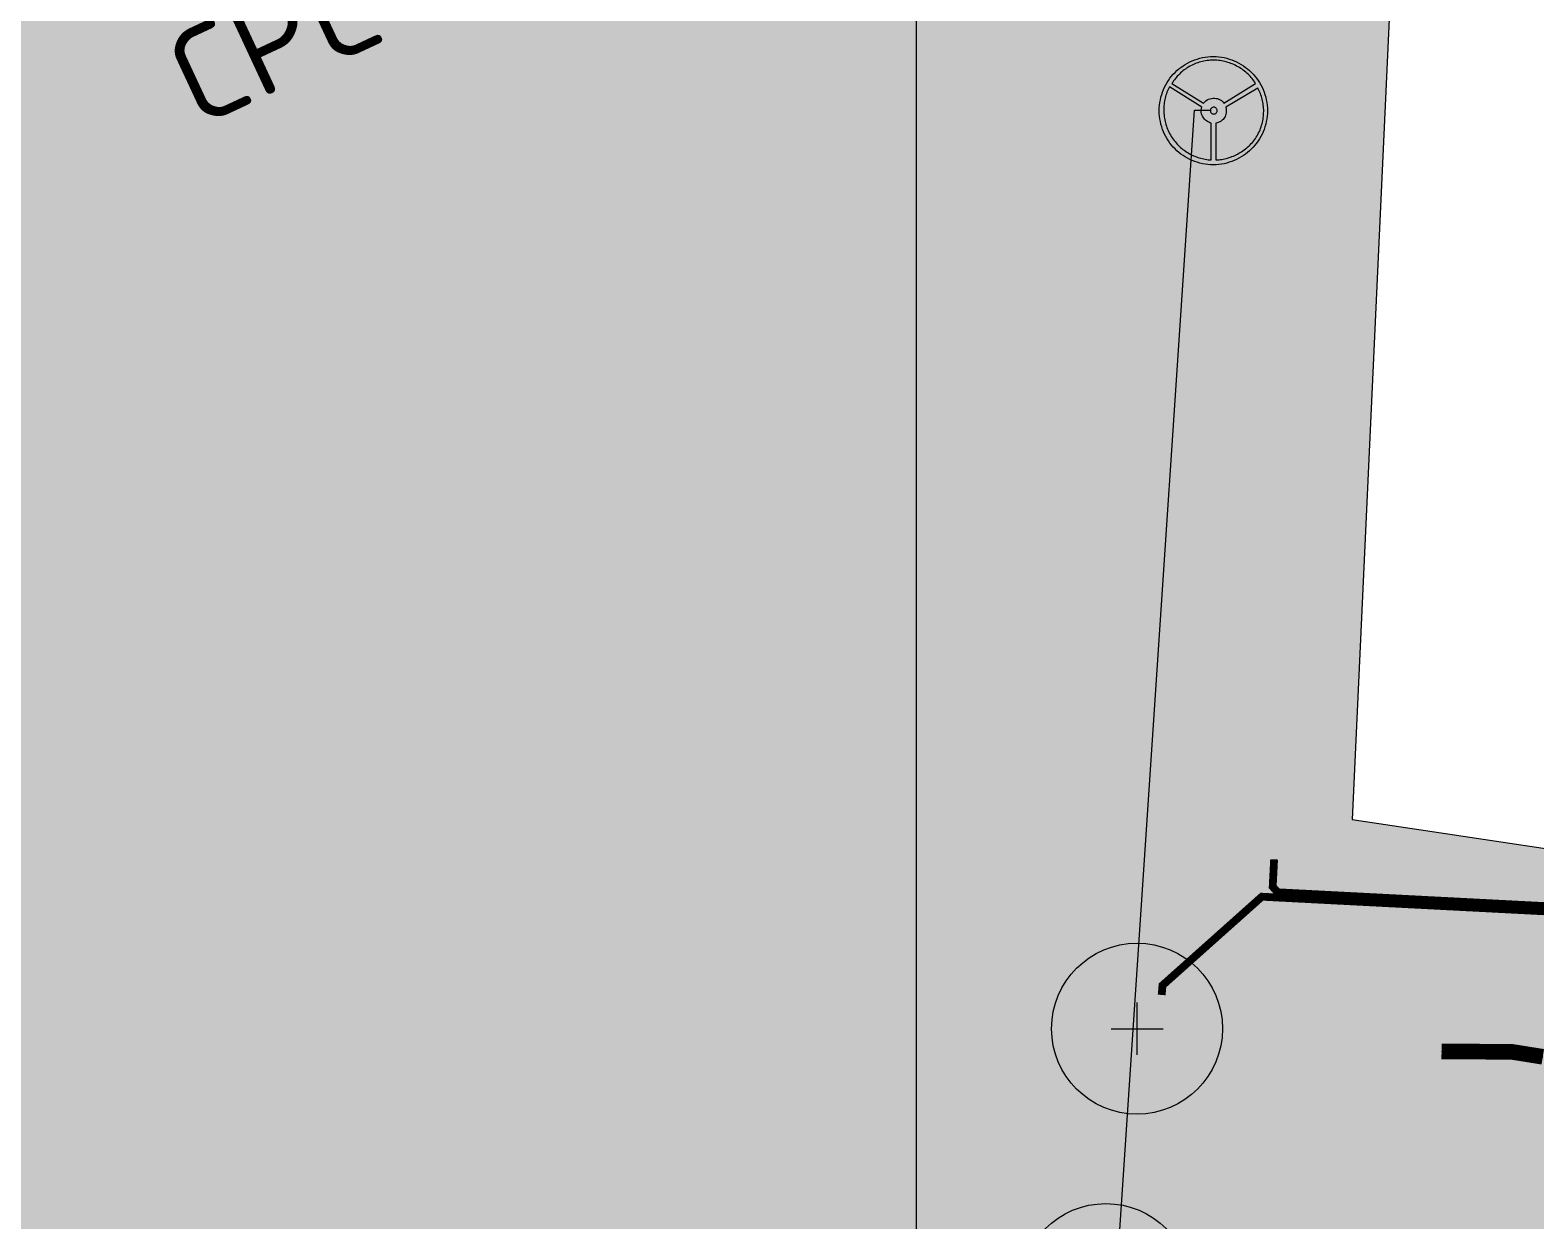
# Model space of a CAD drawing. Header units: millimetres. Extents: x 519 to 9564855, y -810 to 5021775.
# Drawn here: x 9530829.8 to 9531118.8, y 4995253.6 to 4995482.1 of the extents above; entities that cross this region are included whole.
import ezdxf

# ---------------------------------------------------------------- set-up
doc = ezdxf.new("R2010")
doc.units = ezdxf.units.MM
doc.header["$LTSCALE"] = 2
doc.header["$MEASUREMENT"] = 0
doc.header["$PDMODE"] = 2
doc.header["$PDSIZE"] = 5
doc.linetypes.add('ACAD_ISO02W100', pattern=[15, 12, -3])
doc.linetypes.add('DASHED', pattern=[0.75, 0.5, -0.25])
for name, color, linetype in [('COMPOUND', 3, 'Continuous'), ('FIBERGLASS', 212, 'Continuous'), ('GRID_PULKOVO', 7, 'Continuous'), ('OilColl&Flowlines', 3, 'Continuous'), ('PPLINE_WAT', 7, 'WTR_LINE'), ('Скважины на 2015 год', 7, 'Continuous')]:
    doc.layers.add(name, color=color, linetype=linetype)
doc.layers.add('Скв на 2025 допы от ХеКай', color=204, linetype='Continuous', lineweight=0)
doc.styles.add('92051501$0$STANDARD', font='simplex.shx')
doc.styles.add('Elect', font='isocpeur.ttf')
doc.linetypes.add('WTR_LINE', pattern='A,0.5,-0.2,["W",92051501$0$STANDARD,S=0.1,R=0,X=-0.1,Y=-0.05],-0.05', length=0.75)

msp = doc.modelspace()

# ---------------------------------------------------------------- hatches: boundary and pattern name
at = {"layer": 'Скважины на 2015 год', "linetype": 'ByBlock', "lineweight": 0, "ltscale": 5}
h = msp.add_hatch(color=5, dxfattribs=at)
h.paths.add_polyline_path([(9530805.61651, 4995508.68813), (9530819.182, 4995619.791), (9530904.52888, 4995614.95434), (9530911.12794, 4995698.22004), (9530982.589, 4995696.397), (9531100.72, 4995697.03), (9531083.73, 4995330.44), (9531124.26, 4995324.38), (9531120.63, 4995239.2), (9531076.56, 4995236.27), (9531057.11, 4995223.88), (9531026.3908, 4995177.59186), (9530724.97244, 4995197.21636), (9530742.875, 4995513.972)])
h.paths.add_polyline_path([(9530852.69888, 4995481.11432), (9530916.32169, 4995510.78212), (9530902.62885, 4995540.14649), (9530839.00605, 4995510.47869)], flags=24)

# ---------------------------------------------------------------- linework, layer by layer
at = {"layer": 'FIBERGLASS', "linetype": 'Continuous', "lineweight": 0}
msp.add_line((9531100.87978, 4995285.94133, 6.9648), (9531114.43497, 4995285.84422, 6.9648), dxfattribs=at)
at = {"layer": 'FIBERGLASS', "linetype": 'DASHED', "lineweight": 0, "ltscale": 0.07, "const_width": 3, "elevation": 6.9648}
msp.add_lwpolyline([(9531100.87978, 4995285.94133), (9531114.43497, 4995285.84422), (9531120.32958, 4995284.90177)], dxfattribs=at)
at = {"layer": 'FIBERGLASS', "linetype": 'Continuous', "lineweight": 0}
msp.add_lwpolyline([(9531114.43497, 4995285.84422), (9531117.54461, 4995285.43285), (9531120.32958, 4995284.90177)], dxfattribs=at)
at = {"layer": 'GRID_PULKOVO', "lineweight": 0}
msp.add_line((9531000, 5010000), (9531000, 4992000), dxfattribs=at)
at = {"layer": 'OilColl&Flowlines', "color": 0, "linetype": 'ByBlock', "lineweight": 0, "ltscale": 2}
for centre in [(9531042.4, 4995290.3), (9531036.4, 4995240.3)]:
    msp.add_circle(centre, 16.41154, dxfattribs=at)
msp.add_point((9531042.4, 4995290.3), dxfattribs=at)
at = {"layer": 'PPLINE_WAT', "lineweight": 0}
for points in [[(9531057.05577, 4995476.96767), (9531057.05577, 4995476.96767), (9531057.58549, 4995476.95728), (9531058.10483, 4995476.91574), (9531058.62416, 4995476.84303), (9531059.13311, 4995476.75994), (9531059.63167, 4995476.6353), (9531060.11985, 4995476.50027), (9531060.60802, 4995476.33408), (9531061.07543, 4995476.14712), (9531061.53244, 4995475.93939), (9531061.97907, 4995475.71088), (9531062.41531, 4995475.4616), (9531062.84117, 4995475.19154), (9531063.24625, 4995474.90072), (9531063.64094, 4995474.58911), (9531064.01487, 4995474.26713), (9531064.3784, 4995473.92436), (9531064.72116, 4995473.56083), (9531065.05354, 4995473.18691), (9531065.36514, 4995472.79221), (9531065.65597, 4995472.38713), (9531065.92602, 4995471.96128), (9531066.1753, 4995471.52503), (9531066.40381, 4995471.07841), (9531066.62193, 4995470.62139), (9531066.80889, 4995470.1436), (9531066.97508, 4995469.66581), (9531067.1101, 4995469.16725), (9531067.22436, 4995468.66869), (9531067.31784, 4995468.15974), (9531067.39055, 4995467.6404), (9531067.43209, 4995467.11068), (9531067.44248, 4995466.58096), (9531067.44248, 4995466.58096), (9531067.43209, 4995466.04085), (9531067.39055, 4995465.51113), (9531067.31784, 4995464.99179), (9531067.22436, 4995464.48284), (9531067.1101, 4995463.98428), (9531066.97508, 4995463.48572), (9531066.80889, 4995462.99755), (9531066.62193, 4995462.53014), (9531066.40381, 4995462.07313), (9531066.1753, 4995461.6265), (9531065.92602, 4995461.19026), (9531065.65597, 4995460.7644), (9531065.36514, 4995460.35932), (9531065.05354, 4995459.96463), (9531064.72116, 4995459.5907), (9531064.3784, 4995459.22717), (9531064.01487, 4995458.88441), (9531063.64094, 4995458.56242), (9531063.24625, 4995458.25082), (9531062.84117, 4995457.95999), (9531062.41531, 4995457.68994), (9531061.97907, 4995457.44065), (9531061.53244, 4995457.21215), (9531061.07543, 4995457.00441), (9531060.60802, 4995456.81745), (9531060.11985, 4995456.66165), (9531059.63167, 4995456.51624), (9531059.13311, 4995456.40198), (9531058.62416, 4995456.3085), (9531058.10483, 4995456.24618), (9531057.58549, 4995456.20464), (9531057.05577, 4995456.19425), (9531057.05577, 4995456.19425), (9531056.51566, 4995456.20464), (9531055.98594, 4995456.24618), (9531055.4666, 4995456.3085), (9531054.95765, 4995456.40198), (9531054.4487, 4995456.51624), (9531053.96053, 4995456.66165), (9531053.47235, 4995456.81745), (9531053.00495, 4995457.00441), (9531052.53755, 4995457.21215), (9531052.09092, 4995457.44065), (9531051.65468, 4995457.68994), (9531051.23921, 4995457.95999), (9531050.83413, 4995458.25082), (9531050.43943, 4995458.56242), (9531050.06551, 4995458.88441), (9531049.70198, 4995459.22717), (9531049.35922, 4995459.5907), (9531049.02684, 4995459.96463), (9531048.72563, 4995460.35932), (9531048.4348, 4995460.7644), (9531048.16474, 4995461.19026), (9531047.91546, 4995461.6265), (9531047.68696, 4995462.07313), (9531047.47922, 4995462.53014), (9531047.29226, 4995462.99755), (9531047.13646, 4995463.48572), (9531046.99105, 4995463.98428), (9531046.87679, 4995464.48284), (9531046.78331, 4995464.99179), (9531046.72099, 4995465.51113), (9531046.67945, 4995466.04085), (9531046.66906, 4995466.58096), (9531046.66906, 4995466.58096), (9531046.67945, 4995467.11068), (9531046.72099, 4995467.6404), (9531046.78331, 4995468.15974), (9531046.87679, 4995468.66869), (9531046.99105, 4995469.16725), (9531047.13646, 4995469.66581), (9531047.29226, 4995470.1436), (9531047.47922, 4995470.62139), (9531047.68696, 4995471.07841), (9531047.91546, 4995471.52503), (9531048.16474, 4995471.96128), (9531048.4348, 4995472.38713), (9531048.72563, 4995472.79221), (9531049.02684, 4995473.18691), (9531049.35922, 4995473.56083), (9531049.70198, 4995473.92436), (9531050.06551, 4995474.26713), (9531050.43943, 4995474.58911), (9531050.83413, 4995474.90072), (9531051.23921, 4995475.19154), (9531051.65468, 4995475.4616), (9531052.09092, 4995475.71088), (9531052.53755, 4995475.93939), (9531053.00495, 4995476.14712), (9531053.47235, 4995476.33408), (9531053.96053, 4995476.50027), (9531054.4487, 4995476.6353), (9531054.95765, 4995476.75994), (9531055.4666, 4995476.84303), (9531055.98594, 4995476.91574), (9531056.51566, 4995476.95728), (9531057.05577, 4995476.96767)], [(9531055.18616, 4995468.00394), (9531055.18616, 4995468.00394), (9531055.3939, 4995468.25322), (9531055.63279, 4995468.47134), (9531055.89246, 4995468.64792), (9531056.15213, 4995468.78294), (9531056.43257, 4995468.87642), (9531056.72339, 4995468.94913), (9531057.01422, 4995468.98029), (9531057.30505, 4995468.98029), (9531057.58549, 4995468.94913), (9531057.86593, 4995468.88681), (9531058.1256, 4995468.80372), (9531058.36449, 4995468.68946), (9531058.593, 4995468.55444), (9531058.77996, 4995468.38825), (9531058.94615, 4995468.21167), (9531059.08118, 4995468.00394), (9531065.16779, 4995471.81586), (9531065.16779, 4995471.81586), (9531065.02238, 4995472.05476), (9531064.85619, 4995472.28326), (9531064.69, 4995472.51177), (9531064.51343, 4995472.74028), (9531064.32647, 4995472.9584), (9531064.13951, 4995473.17652), (9531063.93177, 4995473.38426), (9531063.72404, 4995473.59199), (9531063.50592, 4995473.78934), (9531063.2878, 4995473.98668), (9531063.0489, 4995474.17365), (9531062.81001, 4995474.35022), (9531062.57111, 4995474.52679), (9531062.32183, 4995474.69298), (9531062.06216, 4995474.85917), (9531061.8025, 4995475.00458), (9531061.53244, 4995475.15), (9531061.26239, 4995475.29541), (9531060.98195, 4995475.42005), (9531060.7015, 4995475.54469), (9531060.42106, 4995475.65895), (9531060.13024, 4995475.76281), (9531059.83941, 4995475.85629), (9531059.54858, 4995475.93939), (9531059.24736, 4995476.02248), (9531058.94615, 4995476.0848), (9531058.64494, 4995476.14712), (9531058.33333, 4995476.19905), (9531058.03212, 4995476.23021), (9531057.72052, 4995476.26137), (9531057.40892, 4995476.27176), (9531057.09732, 4995476.28215), (9531057.09732, 4995476.28215), (9531056.78571, 4995476.27176), (9531056.47411, 4995476.26137), (9531056.16251, 4995476.23021), (9531055.85091, 4995476.19905), (9531055.5497, 4995476.14712), (9531055.24848, 4995476.09519), (9531054.94727, 4995476.03287), (9531054.65644, 4995475.96016), (9531054.35522, 4995475.86668), (9531054.07478, 4995475.7732), (9531053.78396, 4995475.67972), (9531053.50351, 4995475.56546), (9531053.23346, 4995475.44082), (9531052.96341, 4995475.31618), (9531052.69335, 4995475.18116), (9531052.43368, 4995475.03574), (9531052.17402, 4995474.89033), (9531051.92473, 4995474.72414), (9531051.67545, 4995474.55795), (9531051.43656, 4995474.39177), (9531051.20805, 4995474.20481), (9531050.97954, 4995474.01784), (9531050.76142, 4995473.83088), (9531050.5433, 4995473.62315), (9531050.33557, 4995473.41542), (9531050.13822, 4995473.20768), (9531049.95126, 4995472.98956), (9531049.7643, 4995472.76105), (9531049.58772, 4995472.53255), (9531049.41115, 4995472.30404), (9531049.25535, 4995472.06514), (9531049.09955, 4995471.81586), (9531055.18616, 4995468.00394)], [(9531056.65069, 4995464.19202), (9531056.65069, 4995464.19202), (9531056.41179, 4995464.27511), (9531056.18329, 4995464.36859), (9531055.95478, 4995464.49323), (9531055.74704, 4995464.62826), (9531055.5497, 4995464.78406), (9531055.37312, 4995464.95025), (9531055.20693, 4995465.13721), (9531055.07191, 4995465.33455), (9531054.94727, 4995465.54229), (9531054.8434, 4995465.76041), (9531054.77069, 4995465.98892), (9531054.71876, 4995466.22781), (9531054.69799, 4995466.47709), (9531054.70837, 4995466.72637), (9531054.74992, 4995466.97566), (9531054.82263, 4995467.23532), (9531048.62176, 4995471.13034), (9531048.62176, 4995471.13034), (9531048.48673, 4995470.88106), (9531048.36209, 4995470.63178), (9531048.24784, 4995470.37211), (9531048.14397, 4995470.11244), (9531048.0401, 4995469.84239), (9531047.94662, 4995469.56195), (9531047.86353, 4995469.29189), (9531047.79082, 4995469.00106), (9531047.7285, 4995468.72062), (9531047.67657, 4995468.42979), (9531047.62464, 4995468.13897), (9531047.59348, 4995467.84814), (9531047.56232, 4995467.54692), (9531047.54154, 4995467.24571), (9531047.53116, 4995466.9445), (9531047.53116, 4995466.64328), (9531047.54154, 4995466.34207), (9531047.56232, 4995466.04085), (9531047.58309, 4995465.72925), (9531047.62464, 4995465.42804), (9531047.66618, 4995465.12682), (9531047.7285, 4995464.82561), (9531047.79082, 4995464.52439), (9531047.86353, 4995464.22318), (9531047.94662, 4995463.92196), (9531048.0401, 4995463.63113), (9531048.14397, 4995463.34031), (9531048.25823, 4995463.04948), (9531048.38287, 4995462.75865), (9531048.51789, 4995462.47821), (9531048.66331, 4995462.19777), (9531048.81911, 4995461.91733), (9531048.81911, 4995461.91733), (9531048.97491, 4995461.64727), (9531049.15148, 4995461.3876), (9531049.31767, 4995461.12794), (9531049.50463, 4995460.87866), (9531049.70198, 4995460.63976), (9531049.89933, 4995460.40087), (9531050.09667, 4995460.17236), (9531050.31479, 4995459.95424), (9531050.52253, 4995459.7465), (9531050.75104, 4995459.53877), (9531050.97954, 4995459.34142), (9531051.21844, 4995459.15446), (9531051.45733, 4995458.9675), (9531051.69623, 4995458.80131), (9531051.94551, 4995458.63513), (9531052.20518, 4995458.47933), (9531052.45446, 4995458.32353), (9531052.72451, 4995458.1885), (9531052.98418, 4995458.05347), (9531053.25423, 4995457.92883), (9531053.52429, 4995457.81458), (9531053.80473, 4995457.71071), (9531054.07478, 4995457.60684), (9531054.35522, 4995457.52375), (9531054.64605, 4995457.44065), (9531054.92649, 4995457.36795), (9531055.20693, 4995457.30563), (9531055.49776, 4995457.25369), (9531055.78859, 4995457.20176), (9531056.06903, 4995457.1706), (9531056.35986, 4995457.14983), (9531056.65069, 4995457.12905), (9531056.65069, 4995464.19202)], [(9531059.44471, 4995467.23532), (9531059.44471, 4995467.23532), (9531059.50703, 4995466.96527), (9531059.53819, 4995466.69521), (9531059.53819, 4995466.43555), (9531059.51742, 4995466.18627), (9531059.47587, 4995465.93698), (9531059.41355, 4995465.69809), (9531059.32007, 4995465.47997), (9531059.2162, 4995465.27223), (9531059.08118, 4995465.07489), (9531058.91499, 4995464.88793), (9531058.73842, 4995464.73213), (9531058.54107, 4995464.57633), (9531058.32295, 4995464.45168), (9531058.08405, 4995464.34782), (9531057.82439, 4995464.25434), (9531057.54394, 4995464.19202), (9531057.54394, 4995457.12905), (9531057.54394, 4995457.12905), (9531057.82439, 4995457.13944), (9531058.10483, 4995457.16021), (9531058.38527, 4995457.19137), (9531058.66571, 4995457.23292), (9531058.94615, 4995457.28485), (9531059.22659, 4995457.33679), (9531059.50703, 4995457.40949), (9531059.78747, 4995457.4822), (9531060.06792, 4995457.5653), (9531060.34836, 4995457.65878), (9531060.6288, 4995457.76264), (9531060.89885, 4995457.86651), (9531061.16891, 4995457.99115), (9531061.43896, 4995458.11579), (9531061.70902, 4995458.25082), (9531061.96868, 4995458.39623), (9531062.22835, 4995458.54165), (9531062.48802, 4995458.70783), (9531062.7373, 4995458.87402), (9531062.98658, 4995459.0506), (9531063.22548, 4995459.22717), (9531063.46437, 4995459.42452), (9531063.69288, 4995459.62186), (9531063.92138, 4995459.8296), (9531064.13951, 4995460.03733), (9531064.34724, 4995460.26584), (9531064.55497, 4995460.49435), (9531064.75232, 4995460.73324), (9531064.93928, 4995460.97214), (9531065.12624, 4995461.22142), (9531065.29243, 4995461.48109), (9531065.45862, 4995461.75114), (9531065.45862, 4995461.75114), (9531065.61442, 4995462.03158), (9531065.75983, 4995462.31202), (9531065.89486, 4995462.60285), (9531066.0195, 4995462.88329), (9531066.12337, 4995463.17412), (9531066.22723, 4995463.47533), (9531066.32071, 4995463.76616), (9531066.40381, 4995464.05699), (9531066.47652, 4995464.3582), (9531066.54922, 4995464.65942), (9531066.60116, 4995464.95025), (9531066.6427, 4995465.25146), (9531066.67386, 4995465.55268), (9531066.70502, 4995465.85389), (9531066.71541, 4995466.14472), (9531066.7258, 4995466.44593), (9531066.7258, 4995466.74715), (9531066.70502, 4995467.03798), (9531066.68425, 4995467.3288), (9531066.65309, 4995467.63002), (9531066.62193, 4995467.92085), (9531066.57, 4995468.20129), (9531066.51806, 4995468.49211), (9531066.44536, 4995468.77256), (9531066.37265, 4995469.053), (9531066.28955, 4995469.33344), (9531066.19607, 4995469.61388), (9531066.10259, 4995469.88393), (9531065.98834, 4995470.1436), (9531065.87409, 4995470.41366), (9531065.74945, 4995470.67332), (9531065.61442, 4995470.92261), (9531059.44471, 4995467.23532)], [(9531034.037, 4995175.855), (9531053.437, 4995466.655), (9531056.537, 4995466.655)], [(9531057.13886, 4995467.23532), (9531057.13886, 4995467.23532), (9531057.00384, 4995467.22494), (9531056.87919, 4995467.18339), (9531056.77533, 4995467.12107), (9531056.67146, 4995467.04836), (9531056.59875, 4995466.9445), (9531056.53643, 4995466.84063), (9531056.49489, 4995466.71599), (9531056.4845, 4995466.58096), (9531056.4845, 4995466.58096), (9531056.49489, 4995466.44593), (9531056.53643, 4995466.33168), (9531056.59875, 4995466.21743), (9531056.67146, 4995466.12394), (9531056.77533, 4995466.04085), (9531056.87919, 4995465.98892), (9531057.00384, 4995465.94737), (9531057.13886, 4995465.93698), (9531057.13886, 4995465.93698), (9531057.27389, 4995465.94737), (9531057.38814, 4995465.98892), (9531057.5024, 4995466.04085), (9531057.59588, 4995466.12394), (9531057.67897, 4995466.21743), (9531057.73091, 4995466.33168), (9531057.77245, 4995466.44593), (9531057.78284, 4995466.58096), (9531057.78284, 4995466.58096), (9531057.77245, 4995466.71599), (9531057.73091, 4995466.84063), (9531057.67897, 4995466.9445), (9531057.59588, 4995467.04836), (9531057.5024, 4995467.12107), (9531057.38814, 4995467.18339), (9531057.27389, 4995467.22494), (9531057.13886, 4995467.23532)]]:
    msp.add_lwpolyline(points, dxfattribs=at)
at = {"layer": 'Скв на 2025 допы от ХеКай', "color": 244, "linetype": 'ACAD_ISO02W100', "lineweight": 0, "true_color": 0x991b1e, "const_width": 1.5}
msp.add_lwpolyline([(9531047.13231, 4995296.77759), (9531047.28828, 4995298.61567), (9531066.36956, 4995315.64301), (9531166.30673, 4995310.47945), (9531308.14571, 4995311.97794), (9531496.20352, 4995325.3973), (9531576.7302, 4995331.14349), (9531725.43451, 4995341.75468)], dxfattribs=at)
at = {"layer": 'Скв на 2025 допы от ХеКай', "color": 244, "linetype": 'ACAD_ISO02W100', "lineweight": 0, "true_color": 0x991b1e, "const_width": 1.5, "elevation": 24.20235}
msp.add_lwpolyline([(9531068.72658, 4995322.81291), (9531068.45486, 4995317.55394), (9531069.4144, 4995316.48695), (9531166.34658, 4995311.47866), (9531308.1973, 4995312.97654), (9531532.65418, 4995329.00087), (9531725.4861, 4995342.75328)], dxfattribs=at)
at = {"layer": 'Скважины на 2015 год', "color": 5, "linetype": 'ByBlock', "lineweight": 0, "ltscale": 5}
for p, q in [((9531100.72, 4995697.03), (9531083.73, 4995330.44)), ((9531083.73, 4995330.44), (9531124.26, 4995324.38))]:
    msp.add_line(p, q, dxfattribs=at)

# ---------------------------------------------------------------- texts
at = {"layer": 'COMPOUND', "lineweight": 0, "style": 'Elect'}
msp.add_text('CPC', height=18, rotation=25, dxfattribs=at).set_placement((9530861.98551, 4995463.2076))

doc.saveas('drawing.dxf')
